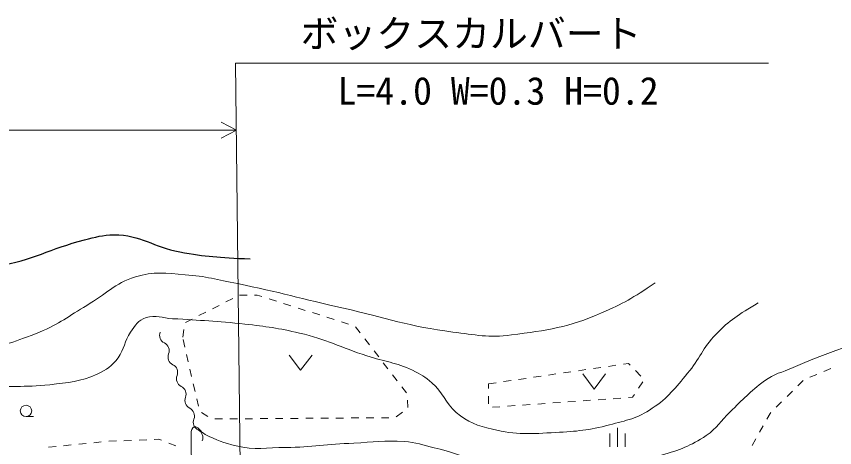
# Model space of a CAD drawing. Units: millimetres, scale not verified. Extents: x 40000 to 680000, y 20000 to 380000.
# Drawn here: x 102370 to 156391, y 303822 to 332274 of the extents above; entities that cross this region are included whole.
import ezdxf
from ezdxf.enums import TextEntityAlignment as Align

# ---------------------------------------------------------------- set-up
doc = ezdxf.new("R2010")
doc.units = ezdxf.units.MM
doc.header["$LTSCALE"] = 1000
doc.layers.add('M-BGD', color=7, linetype='Continuous', lineweight=13)
doc.layers.add('M-STR-HTXT', color=7, linetype='Continuous', lineweight=13)
doc.styles.add('ＭＳ ゴシック', font='')
doc.styles.get('ＭＳ ゴシック').set_extended_font_data('MS Gothic')

msp = doc.modelspace()

# ---------------------------------------------------------------- linework, layer by layer
at = {"layer": 'M-BGD'}
for p, q in [((117099, 313885), (117102, 313886)), ((117102, 313886), (117599, 313886)), ((118099, 313886), (118264, 313886)), ((118264, 313886), (118583, 313785)), ((116207, 313433), (116653, 313659)), ((119060, 313634), (119537, 313483)), ((120013, 313331), (120490, 313180)), ((115315, 312982), (115761, 313207)), ((120966, 313029), (121443, 312878)), ((113531, 312078), (113977, 312304)), ((114423, 312530), (114869, 312756)), ((121920, 312727), (122396, 312575)), ((122873, 312424), (123349, 312273)), ((123826, 312122), (124302, 311971)), ((124766, 311800), (125071, 311404)), ((113350, 311117), (113421, 311612)), ((113499, 310459), (113388, 310947)), ((125376, 311008), (125681, 310612)), ((125986, 310215), (126291, 309819)), ((113721, 309484), (113610, 309971)), ((120389, 309922), (121139, 308922)), ((121139, 308922), (121889, 309922)), ((126596, 309423), (126901, 309027)), ((140470, 309038), (140964, 309110)), ((141459, 309182), (141954, 309253)), ((142449, 309325), (142789, 309374)), ((142789, 309374), (142897, 309262)), ((156141, 309035), (155679, 308845)), ((113943, 308509), (113832, 308996)), ((127206, 308631), (127511, 308235)), ((136511, 308464), (137006, 308536)), ((137501, 308608), (137995, 308680)), ((138490, 308751), (138985, 308823)), ((139480, 308895), (139975, 308966)), ((139757, 308686), (140507, 307686)), ((140507, 307686), (141257, 308686)), ((143243, 308901), (143589, 308540)), ((155216, 308655), (154754, 308464)), ((114164, 307534), (114053, 308021)), ((133542, 308034), (134037, 308106)), ((133542, 307715), (133542, 308034)), ((134532, 308178), (135027, 308249)), ((135521, 308321), (136016, 308393)), ((143723, 308159), (143450, 307741)), ((154307, 308250), (153954, 307896)), ((127816, 307838), (128121, 307442)), ((153600, 307543), (153247, 307189)), ((114386, 306558), (114275, 307046)), ((128200, 306963), (128224, 306464)), ((133542, 306715), (133542, 307215)), ((139283, 306875), (138785, 306840)), ((140281, 306945), (139782, 306910)), ((141278, 307015), (140780, 306980)), ((142276, 307086), (141777, 307051)), ((143057, 307141), (142775, 307121)), ((143176, 307322), (143057, 307141)), ((134296, 306524), (133797, 306489)), ((135293, 306594), (134794, 306559)), ((136291, 306664), (135792, 306629)), ((137288, 306734), (136790, 306699)), ((138286, 306805), (137787, 306770)), ((152893, 306836), (152540, 306482)), ((103007, 305869), (103507, 305869)), ((115016, 305884), (114584, 306135)), ((121970, 305760), (121470, 305757)), ((122970, 305768), (122470, 305764)), ((123969, 305775), (123469, 305772)), ((124969, 305783), (124469, 305779)), ((125969, 305790), (125469, 305786)), ((126969, 305797), (126469, 305794)), ((127854, 306152), (127451, 305855)), ((152126, 306069), (151923, 305706)), ((152186, 306129), (152126, 306069)), ((115970, 305716), (115470, 305712)), ((116970, 305723), (116470, 305720)), ((117970, 305731), (117470, 305727)), ((118970, 305738), (118470, 305735)), ((119970, 305746), (119470, 305742)), ((120970, 305753), (120470, 305749)), ((151679, 305270), (151435, 304834)), ((141552, 303874), (141552, 304749)), ((142052, 303874), (142052, 305124)), ((142552, 303874), (142552, 304749)), ((107480, 304146), (107978, 304196)), ((108476, 304240), (108975, 304260)), ((109475, 304280), (109975, 304299)), ((110474, 304319), (110974, 304339)), ((111473, 304359), (111786, 304371)), ((111786, 304371), (111961, 304304)), ((151191, 304397), (150947, 303961)), ((104495, 303847), (104993, 303897)), ((105490, 303947), (105988, 303997)), ((106485, 304046), (106983, 304096)), ((112428, 304126), (112895, 303947))]:
    msp.add_line(p, q, dxfattribs=at)
msp.add_circle((103007, 306244), 375, dxfattribs=at)
at = {"layer": 'M-BGD', "lineweight": 18}
for centre, start, end in [((112394, 311237), 158.5797, 243.801), ((111893, 310218), 338.5797, 63.801), ((112950, 309803), 158.5797, 243.801), ((112449, 308783), 338.5797, 63.801), ((113506, 308368), 158.5797, 243.801), ((113005, 307349), 338.5797, 63.801), ((114063, 306934), 158.5797, 243.801), ((113561, 305914), 338.5797, 63.801), ((114619, 305499), 158.5797, 243.801), ((114117, 304480), 338.5797, 63.801)]:
    msp.add_arc(centre, 568, start, end, dxfattribs=at)
at = {"layer": 'M-BGD', "lineweight": 25}
msp.add_open_spline([(84666, 315771), (85844, 315910), (86921, 315935), (88406, 315930), (91006, 315923), (92436, 315350), (95036, 315339), (97430, 315329), (98782, 315433), (101147, 315805), (103450, 316167), (104600, 316963), (106863, 317525), (107615, 317712), (108042, 317861), (108817, 317866), (110567, 317875), (111431, 317050), (113153, 316737), (114953, 316409), (115638, 316380), (117812, 316271)], degree=3, knots=[0, 0, 0, 0, 1, 1, 1, 2, 2, 2, 3, 3, 3, 4, 4, 4, 5, 5, 5, 6, 6, 6, 7, 7, 7, 7], dxfattribs=at)
at = {"layer": 'M-BGD'}
for points, knots in [([(211944, 313896), (211294, 314642), (211115, 314965), (210404, 315428), (210349, 315464), (210293, 315542), (210261, 315518), (210138, 315425), (210279, 315119), (210225, 314873), (210126, 314426), (210096, 314148), (209849, 313762), (209645, 313444), (209399, 313304), (209024, 313260), (208381, 313185), (208029, 313436), (207394, 313565), (205372, 313976), (204294, 314596), (202233, 314694), (200728, 314765), (199874, 314726), (198380, 314532), (196542, 314295), (195576, 313791), (193739, 313547), (191535, 313254), (190281, 313218), (188058, 313206), (186027, 313196), (184885, 313243), (182861, 313421), (181652, 313528), (180955, 313513), (179779, 313816), (178779, 314073), (178261, 314356), (177306, 314747), (176098, 315243), (175540, 315829), (174278, 316163), (173751, 316302), (173442, 316384), (172898, 316360), (172007, 316321), (171530, 316095), (170676, 315841), (168626, 315230), (167492, 314818), (165533, 313959), (164265, 313403), (163590, 313015), (162325, 312454), (159005, 310981), (156981, 310555), (153652, 309103), (152903, 308776), (152408, 308713), (151753, 308225), (150798, 307515), (150355, 307003), (149495, 306182), (148868, 305584), (148635, 305108), (147918, 304623), (146871, 303916), (146168, 303686), (144961, 303315), (143158, 302761), (142103, 302573), (140230, 302347), (138396, 302125), (137338, 302148), (135499, 302329), (133271, 302549), (132144, 303311), (129962, 303816), (129189, 303995), (128764, 304173), (127973, 304229), (126674, 304320), (125941, 304183), (124640, 304121), (122888, 304038), (121913, 303859), (120160, 303834), (118878, 303816), (118125, 303636), (116881, 303942), (116055, 304145), (115592, 304302), (114838, 304694), (114529, 304855), (114312, 305282), (114103, 305196), (113821, 305081), (113924, 304481), (113906, 304014), (113857, 302741), (114188, 302043), (114228, 300770), (114263, 299670), (114438, 298999), (114085, 297957), (113856, 297282), (113647, 296823), (113028, 296469), (112240, 296020), (111637, 296198), (110734, 296111), (108446, 295889), (107153, 295911), (104856, 295824), (102414, 295732), (101045, 295711), (98602, 295627), (95592, 295523), (93907, 295440), (90897, 295340), (88692, 295267), (87458, 295202), (85252, 295179), (83138, 295157), (81954, 295193), (79840, 295215), (77257, 295242), (75800, 295088), (73228, 295322), (71959, 295438), (71259, 295597), (70002, 295806), (69427, 295902), (69116, 296100), (68533, 296075), (67430, 296028), (66845, 295732), (65755, 295555), (64761, 295394), (64431, 295351), (63201, 295195)], [0, 0, 0, 0, 1, 1, 1, 2, 2, 2, 3, 3, 3, 4, 4, 4, 5, 5, 5, 6, 6, 6, 7, 7, 7, 8, 8, 8, 9, 9, 9, 10, 10, 10, 11, 11, 11, 12, 12, 12, 13, 13, 13, 14, 14, 14, 15, 15, 15, 16, 16, 16, 17, 17, 17, 18, 18, 18, 19, 19, 19, 20, 20, 20, 21, 21, 21, 22, 22, 22, 23, 23, 23, 24, 24, 24, 25, 25, 25, 26, 26, 26, 27, 27, 27, 28, 28, 28, 29, 29, 29, 30, 30, 30, 31, 31, 31, 32, 32, 32, 33, 33, 33, 34, 34, 34, 35, 35, 35, 36, 36, 36, 37, 37, 37, 38, 38, 38, 39, 39, 39, 40, 40, 40, 41, 41, 41, 42, 42, 42, 43, 43, 43, 44, 44, 44, 45, 45, 45, 46, 46, 46, 47, 47, 47, 47]), ([(63076, 306698), (66783, 307519), (67748, 307731), (70755, 308332), (73827, 308946), (75541, 309343), (78640, 309802), (80978, 310148), (82299, 310323), (84661, 310411), (87924, 310532), (89746, 310020), (93011, 309999), (95673, 309981), (97187, 309880), (99821, 310268), (101465, 310509), (102366, 310828), (103907, 311450), (105203, 311973), (105813, 312509), (107025, 313206), (108283, 313931), (108843, 314665), (110232, 315088), (111459, 315462), (112233, 315331), (113512, 315231), (114878, 315125), (115627, 314911), (116970, 314640), (119716, 314086), (121225, 313641), (123959, 313027), (126776, 312394), (128315, 311800), (131181, 311450), (132683, 311267), (133551, 311049), (135051, 311253), (137421, 311576), (138813, 311738), (141001, 312705), (142454, 313347), (143036, 313665), (144549, 314694)], [0, 0, 0, 0, 1, 1, 1, 2, 2, 2, 3, 3, 3, 4, 4, 4, 5, 5, 5, 6, 6, 6, 7, 7, 7, 8, 8, 8, 9, 9, 9, 10, 10, 10, 11, 11, 11, 12, 12, 12, 13, 13, 13, 14, 14, 14, 15, 15, 15, 15]), ([(151340, 313368), (150011, 312564), (149490, 312268), (148545, 311289), (147685, 310399), (147483, 309670), (146681, 308726), (145851, 307750), (145418, 307126), (144352, 306415), (143366, 305757), (142668, 305617), (141520, 305322), (140165, 304973), (139370, 304892), (137972, 304820), (136341, 304735), (135384, 304652), (133797, 305035), (132798, 305276), (132187, 305470), (131414, 306146), (130669, 306797), (130556, 307460), (129801, 308099), (129349, 308482), (129065, 308673), (128528, 308924), (127411, 309445), (126690, 309490), (125518, 309873), (123770, 310446), (122848, 310963), (121056, 311379), (119667, 311701), (118872, 311819), (117454, 311970), (115597, 312167), (114551, 312221), (112687, 312328), (112002, 312368), (111586, 312606), (110931, 312400), (110407, 312235), (110228, 311881), (109910, 311432), (109486, 310835), (109515, 310341), (109085, 309748), (108685, 309194), (108328, 308955), (107706, 308673), (106562, 308155), (105815, 308129), (104570, 307974), (102873, 307762), (101895, 307964), (100197, 307759), (98710, 307579), (97890, 307383), (96416, 307114), (94397, 306745), (93271, 306514), (91255, 306128), (90121, 305911), (89767, 305843), (88352, 305573)], [0, 0, 0, 0, 1, 1, 1, 2, 2, 2, 3, 3, 3, 4, 4, 4, 5, 5, 5, 6, 6, 6, 7, 7, 7, 8, 8, 8, 9, 9, 9, 10, 10, 10, 11, 11, 11, 12, 12, 12, 13, 13, 13, 14, 14, 14, 15, 15, 15, 16, 16, 16, 17, 17, 17, 18, 18, 18, 19, 19, 19, 20, 20, 20, 21, 21, 21, 22, 22, 22, 22])]:
    msp.add_open_spline(points, degree=3, knots=knots, dxfattribs=at)
at = {"layer": 'M-STR-HTXT'}
for p, q in [((117163, 299988), (116848, 329176)), ((116848, 329176), (152021, 329176)), ((116897, 324767), (115897, 325287)), ((62986, 324767), (116897, 324767)), ((116897, 324767), (115897, 324247))]:
    msp.add_line(p, q, dxfattribs=at)

# ---------------------------------------------------------------- texts
at = {"layer": 'M-STR-HTXT', "style": 'ＭＳ ゴシック'}
for s, p in [('ボックスカルバート', (132387, 329676)), ('L=4.0 W=0.3 H=0.2', (134172, 325897))]:
    msp.add_text(s, height=1833, dxfattribs=at).set_placement(p, align=Align.BOTTOM_CENTER)

doc.saveas('drawing.dxf')
